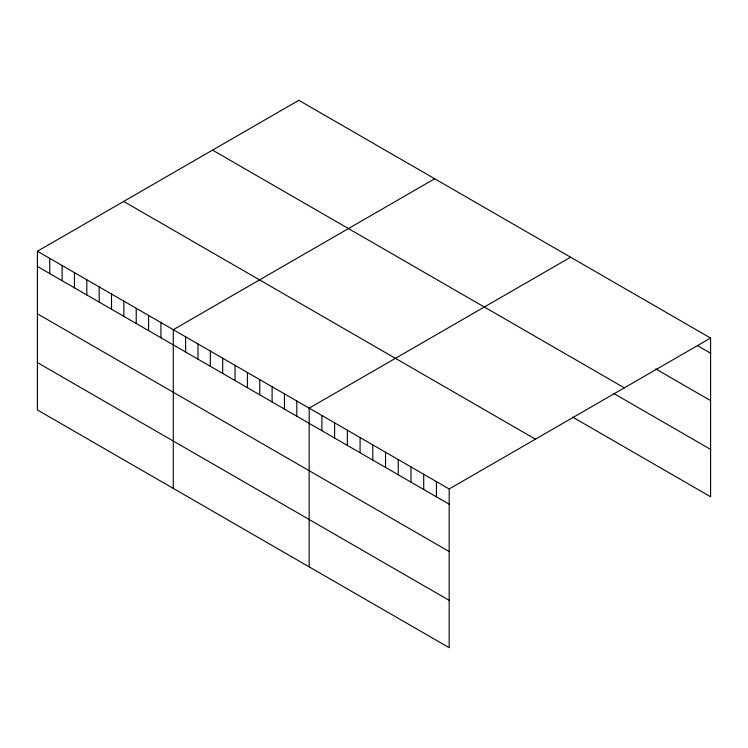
<?xml version="1.0" encoding="UTF-8"?>
<svg xmlns="http://www.w3.org/2000/svg" width="748" height="748" viewBox="0 0 748 748"><rect width="100%" height="100%" fill="white"/><g stroke="black" fill="none" stroke-linecap="round" stroke-linejoin="round"><path stroke-width="1.12" d="M37.4 251.244L449.174 488.977L449.174 647.693L37.4 409.96L37.4 251.244L298.826 100.307L710.6 338.04L710.6 496.756L572.557 417.057M434.71 178.763L173.284 329.7L173.284 488.407M570.602 257.209L309.167 408.146L309.167 566.862M449.174 488.977L710.6 338.04M697.875 345.894L710.6 353.243M655.772 368.951L710.6 400.601M212.554 150.114L624.328 387.847M613.678 393.439L710.6 449.398M123.672 201.436L535.446 439.17M37.4 266.447L449.174 504.18M37.4 313.805L449.174 551.538M37.4 362.602L449.174 600.335M436.439 481.628L436.439 496.831M423.714 474.279L423.714 489.482M410.989 466.93L410.989 482.133M398.263 459.581L398.263 474.784M385.529 452.231L385.529 467.435M372.803 444.892L372.803 460.085M360.078 437.543L360.078 452.736M347.353 430.194L347.353 445.397M334.627 422.844L334.627 438.048M321.892 415.495L321.892 430.698M296.816 401.012L296.816 416.215M284.464 393.887L284.464 409.081M272.113 386.753L272.113 401.957M259.752 379.619L259.752 394.822M247.401 372.485L247.401 387.688M235.05 365.351L235.05 380.554M222.698 358.227L222.698 373.42M210.347 351.093L210.347 366.296M197.986 343.958L197.986 359.162M185.635 336.824L185.635 352.028M160.932 322.566L160.932 337.759M148.581 315.432L148.581 330.635M136.22 308.298L136.22 323.501M123.869 301.164L123.869 316.367M111.517 294.039L111.517 309.233M99.166 286.905L99.166 302.108M86.815 279.771L86.815 294.974M74.463 272.637L74.463 287.84M62.103 265.512L62.103 280.706M49.751 258.378L49.751 273.572"/></g></svg>
